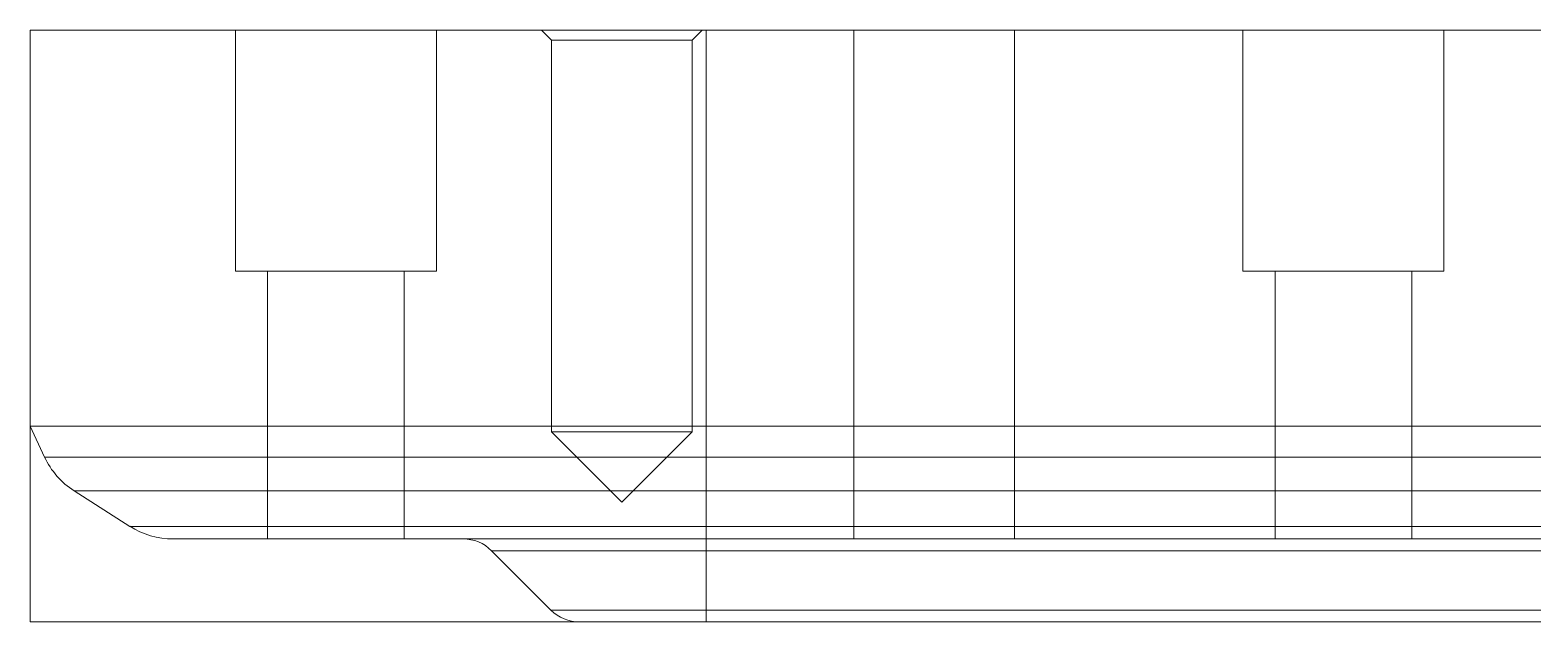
# Model space of a CAD drawing. Header units: millimetres. Extents: x 9384 to 10744, y 39991 to 40815.
# Drawn here: x 9385.3 to 9497.5, y 39995.3 to 40039.5 of the extents above; entities that cross this region are included whole.
import ezdxf

# ---------------------------------------------------------------- set-up
doc = ezdxf.new("R2010")
doc.units = ezdxf.units.MM
doc.linetypes.add('DASHED', pattern=[0])
for name, color, linetype, lineweight in [('DIM', 4, 'Continuous', 20), ('PS', 6, 'Continuous', 20), ('PS_W', 1, 'Continuous', 20)]:
    doc.layers.add(name, color=color, linetype=linetype, lineweight=lineweight)

msp = doc.modelspace()

# ---------------------------------------------------------------- linework, layer by layer
at = {"layer": 'DIM', "color": 252, "linetype": 'DASHED', "lineweight": 5, "ltscale": 0.819311}
msp.add_lwpolyline([(9385.264, 39995.317), (9915.264, 39995.317), (9915.264, 40039.517), (9385.264, 40039.517)], close=True, dxfattribs=at)
at = {"layer": 'PS', "color": 56, "linetype": 'Continuous', "lineweight": 5}
for p, q in [((9385.264, 40039.517), (9385.264, 40009.948)), ((9562.373, 40039.517), (9385.264, 40039.517))]:
    msp.add_line(p, q, dxfattribs=at)
at = {"layer": 'PS', "color": 31, "linetype": 'DASHED', "lineweight": 5, "ltscale": 0.819311}
for p, q in [((9400.607, 40039.517), (9400.607, 40021.517)), ((9415.607, 40021.517), (9415.607, 40039.517)), ((9475.851, 40039.517), (9475.851, 40021.517)), ((9490.851, 40021.517), (9490.851, 40039.517)), ((9400.607, 40021.517), (9415.607, 40021.517)), ((9403.006, 40021.517), (9403.006, 40001.517)), ((9413.207, 40001.517), (9413.207, 40021.517)), ((9475.851, 40021.517), (9490.851, 40021.517)), ((9478.251, 40021.517), (9478.251, 40001.517)), ((9488.452, 40001.517), (9488.452, 40021.517))]:
    msp.add_line(p, q, dxfattribs=at)
at = {"layer": 'PS', "color": 5, "linetype": 'DASHED', "lineweight": 5, "ltscale": 0.819311}
for p, q in [((9423.457, 40039.517), (9424.204, 40038.77)), ((9424.204, 40038.77), (9424.204, 40009.517)), ((9434.71, 40038.77), (9424.204, 40038.77)), ((9434.71, 40038.77), (9435.457, 40039.517)), ((9434.71, 40009.517), (9434.71, 40038.77)), ((9424.204, 40009.517), (9434.71, 40009.517))]:
    msp.add_line(p, q, dxfattribs=at)
at = {"layer": 'PS', "color": 183, "linetype": 'Continuous', "lineweight": 5}
for p, q in [((9385.264, 40009.948), (9386.344, 40007.633)), ((9562.373, 40009.948), (9385.264, 40009.948)), ((9388.558, 40005.109), (9392.721, 40002.456)), ((9520.178, 40001.517), (9395.945, 40001.517))]:
    msp.add_line(p, q, dxfattribs=at)
at = {"layer": 'PS', "color": 2, "linetype": 'DASHED', "lineweight": 5, "ltscale": 0.819311}
for p, q in [((9424.204, 40009.517), (9429.457, 40004.264)), ((9429.457, 40004.264), (9434.71, 40009.517))]:
    msp.add_line(p, q, dxfattribs=at)
at = {"layer": 'PS', "color": 155, "linetype": 'Continuous', "lineweight": 5}
for p, q in [((9386.344, 40007.633), (9519.769, 40007.633)), ((9519.863, 40005.109), (9388.558, 40005.109)), ((9520.04, 40002.456), (9392.721, 40002.456)), ((9419.726, 40000.638), (9624.764, 40000.638)), ((9624.764, 39996.195), (9424.169, 39996.195))]:
    msp.add_line(p, q, dxfattribs=at)
at = {"layer": 'PS', "color": 155, "linetype": 'DASHED', "lineweight": 5, "ltscale": 0.819311}
for p, q in [((9386.344, 40007.633), (9914.185, 40007.633)), ((9911.971, 40005.109), (9388.558, 40005.109)), ((9907.808, 40002.456), (9392.721, 40002.456)), ((9624.764, 39996.195), (9424.169, 39996.195))]:
    msp.add_line(p, q, dxfattribs=at)
at = {"layer": 'PS', "color": 2, "linetype": 'Continuous', "lineweight": 5}
for p, q in [((9419.726, 40000.638), (9424.169, 39996.195)), ((9624.764, 39995.317), (9426.29, 39995.317))]:
    msp.add_line(p, q, dxfattribs=at)
at = {"layer": 'PS', "color": 183, "linetype": 'Continuous', "lineweight": 5}
for centre, start, end in [((9391.782, 40010.169), 205, 237.5), ((9395.945, 40007.517), 237.5, 270)]:
    msp.add_arc(centre, 6, start, end, dxfattribs=at)
at = {"layer": 'PS', "color": 2, "linetype": 'Continuous', "lineweight": 5}
for centre, start, end in [((9417.605, 39998.517), 45.00006, 90), ((9426.29, 39998.317), 225.00006, 270)]:
    msp.add_arc(centre, 3, start, end, dxfattribs=at)
at = {"layer": 'PS_W', "color": 1, "linetype": 'DASHED', "lineweight": 5, "ltscale": 0.819311}
for p, q in [((9435.764, 40039.517), (9435.764, 39995.317)), ((9446.778, 40039.517), (9446.778, 40001.517)), ((9458.778, 40001.517), (9458.778, 40039.517))]:
    msp.add_line(p, q, dxfattribs=at)

doc.saveas('drawing.dxf')
